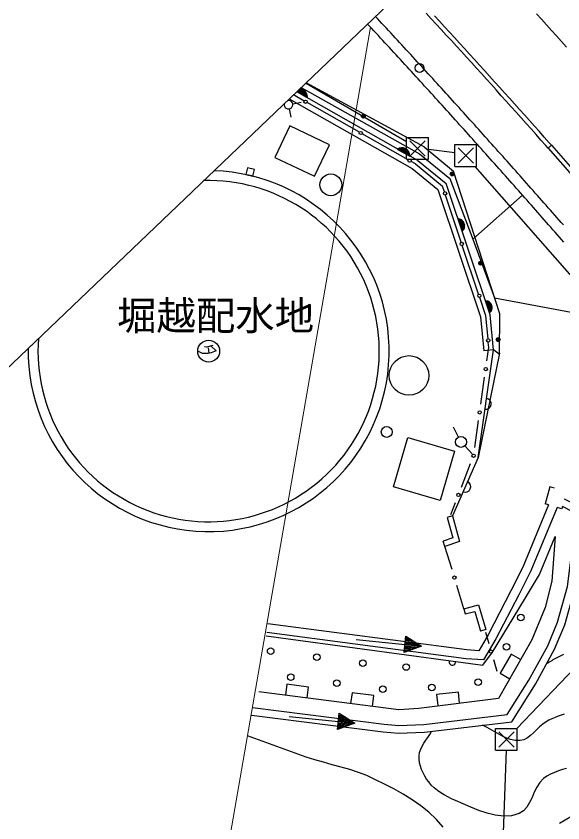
# Model space of a CAD drawing. Units: millimetres, scale not verified. Extents: x 40000 to 680000, y 20000 to 380000.
# Drawn here: x 296166 to 321126, y 301006 to 337854 of the extents above; entities that cross this region are included whole.
import ezdxf
from ezdxf.enums import TextEntityAlignment as Align

# ---------------------------------------------------------------- set-up
doc = ezdxf.new("R2010")
doc.units = ezdxf.units.MM
doc.header["$LTSCALE"] = 1000
doc.linetypes.add('CHAIN', pattern=[18.5, 12, -1.5, 3.5, -1.5])
for name, color, linetype, lineweight in [('M-BGD', 7, 'Continuous', 25), ('M-BMK', 2, 'CHAIN', 13), ('M-BMK-ROW', 30, 'Continuous', 25), ('M-STR-HTXT', 7, 'Continuous', 13)]:
    doc.layers.add(name, color=color, linetype=linetype, lineweight=lineweight)
doc.styles.add('ＭＳ ゴシック', font='')
doc.styles.get('ＭＳ ゴシック').set_extended_font_data('MS Gothic')

msp = doc.modelspace()

# ---------------------------------------------------------------- linework, layer by layer
at = {"layer": 'M-BGD'}
for p, q in [((283408, 309970), (346232, 370000)), ((314794, 331882), (309407, 334813)), ((309315, 333977), (308823, 334255)), ((314506, 331265), (308974, 334400)), ((308990, 334415), (309460, 334149)), ((309021, 334444), (309461, 334195)), ((309051, 334473), (309455, 334245)), ((309082, 334502), (309440, 334299)), ((309112, 334531), (309410, 334362)), ((309211, 334521), (309337, 334449)), ((308399, 333850), (308407, 333849)), ((308791, 333847), (309175, 333918)), ((311835, 332549), (309445, 333903)), ((308634, 333620), (308705, 333236)), ((311939, 333316), (311975, 333206)), ((311964, 333350), (312016, 333195)), ((311996, 333366), (312051, 333201)), ((312032, 333369), (312081, 333220)), ((312075, 333349), (312104, 333262)), ((308659, 332839), (307977, 331402)), ((310466, 331981), (308659, 332839)), ((314063, 331287), (311965, 332475)), ((309784, 330545), (310466, 331981)), ((313565, 331777), (314135, 331454)), ((313604, 331802), (314135, 331501)), ((313650, 331822), (314129, 331550)), ((313704, 331837), (314114, 331605)), ((313773, 331844), (314085, 331667)), ((313885, 331826), (314012, 331755)), ((314794, 331882), (316134, 330777)), ((320603, 331958), (320452, 331827)), ((320452, 331827), (324578, 327118)), ((320603, 331958), (324727, 327252)), ((307977, 331402), (309784, 330545)), ((314506, 331265), (315799, 330205)), ((306733, 330932), (306656, 330622)), ((307053, 330853), (306733, 330932)), ((314393, 331100), (314193, 331213)), ((314393, 331100), (315628, 330087)), ((306656, 330622), (306976, 330543)), ((306976, 330543), (307053, 330853)), ((315993, 330680), (316030, 330570)), ((316018, 330714), (316070, 330559)), ((316050, 330730), (316105, 330565)), ((316086, 330733), (316135, 330584)), ((316129, 330713), (316158, 330626)), ((318245, 324258), (316134, 330777)), ((317807, 324211), (315799, 330205)), ((315716, 329822), (315628, 330087)), ((316486, 327523), (315764, 329681)), ((319288, 329672), (317011, 327660)), ((316360, 328587), (316542, 328044)), ((316400, 328580), (316570, 328074)), ((316441, 328567), (316595, 328109)), ((316486, 328545), (316617, 328153)), ((316535, 328509), (316634, 328212)), ((316597, 328432), (316638, 328311)), ((317011, 327660), (318008, 324990)), ((317282, 325148), (316534, 327381)), ((317290, 326603), (317327, 326493)), ((317316, 326636), (317368, 326481)), ((317347, 326653), (317403, 326487)), ((317383, 326655), (317433, 326507)), ((317427, 326636), (317456, 326548)), ((317610, 324170), (317330, 325006)), ((317612, 324856), (317794, 324312)), ((317652, 324848), (317822, 324342)), ((317694, 324835), (317847, 324378)), ((317738, 324813), (317869, 324422)), ((317787, 324777), (317886, 324480)), ((317850, 324700), (317890, 324579)), ((318008, 324990), (321503, 324327)), ((318237, 322401), (318245, 324258)), ((317709, 323117), (317610, 324170)), ((317959, 322605), (317807, 324211)), ((318147, 323164), (318202, 322998)), ((318183, 323166), (318232, 323018)), ((305151, 322810), (304862, 322740)), ((305058, 322788), (305297, 322567)), ((317747, 322719), (317723, 322968)), ((318090, 323114), (318126, 323004)), ((318115, 323148), (318167, 322992)), ((318226, 323147), (318255, 323060)), ((304669, 322451), (304497, 322533)), ((304777, 322442), (304669, 322451)), ((304862, 322740), (304759, 322755)), ((304857, 322441), (304777, 322442)), ((304940, 322448), (304857, 322441)), ((304935, 322700), (304955, 322594)), ((305067, 322470), (304940, 322448)), ((304955, 322594), (304959, 322451)), ((305297, 322567), (305067, 322470)), ((317258, 317692), (317959, 322605)), ((317959, 322605), (317511, 322563)), ((317660, 322102), (317747, 322719)), ((318237, 322401), (317959, 322605)), ((317381, 320124), (317555, 321359)), ((317102, 318146), (317276, 319381)), ((316359, 318630), (316130, 319074)), ((316646, 318226), (316990, 317864)), ((316492, 316335), (316914, 317425)), ((320538, 316357), (320312, 315575)), ((320752, 316296), (320538, 316357)), ((316010, 315090), (316221, 315635)), ((320473, 315529), (320312, 315575)), ((321081, 315354), (320860, 315417)), ((321109, 315452), (321081, 315354)), ((316082, 315023), (315841, 314958)), ((316065, 312571), (315745, 313636)), ((316602, 310787), (316281, 311853)), ((316602, 310787), (316668, 310546)), ((313884, 308783), (313959, 309530)), ((313959, 309530), (314668, 309081)), ((317591, 309723), (317747, 309192)), ((311683, 309383), (313921, 309157)), ((314620, 309111), (313924, 309181)), ((314526, 309171), (313929, 309231)), ((314431, 309231), (313934, 309281)), ((314337, 309290), (313939, 309331)), ((314243, 309350), (313944, 309380)), ((314148, 309410), (313949, 309430)), ((314054, 309470), (313954, 309480)), ((314668, 309081), (313884, 308783)), ((313988, 308823), (313889, 308833)), ((314093, 308863), (313894, 308883)), ((314197, 308903), (313899, 308933)), ((314302, 308942), (313904, 308982)), ((314406, 308982), (313909, 309032)), ((314511, 309022), (313914, 309082)), ((314615, 309061), (313919, 309132)), ((317958, 308472), (318113, 307941)), ((318762, 308707), (318271, 307836)), ((319197, 308461), (318762, 308707)), ((318271, 307836), (318706, 307590)), ((308527, 307335), (308463, 306839)), ((309519, 307205), (308527, 307335)), ((309454, 306710), (309519, 307205)), ((311502, 306947), (311437, 306451)), ((312494, 306818), (311502, 306947)), ((316357, 306977), (315363, 306864)), ((316413, 306480), (316357, 306977)), ((312429, 306322), (312494, 306818)), ((315363, 306864), (315420, 306367)), ((308638, 305868), (310877, 305642)), ((310839, 305269), (310914, 306015)), ((311198, 305835), (310899, 305866)), ((311103, 305895), (310904, 305915)), ((311009, 305955), (310909, 305965)), ((310914, 306015), (311623, 305566)), ((311623, 305566), (310839, 305269)), ((311257, 305427), (310859, 305468)), ((311361, 305467), (310864, 305517)), ((311466, 305507), (310869, 305567)), ((311570, 305546), (310874, 305617)), ((311575, 305596), (310879, 305667)), ((311481, 305656), (310884, 305716)), ((311387, 305716), (310889, 305766)), ((311292, 305776), (310894, 305816)), ((310943, 305308), (310844, 305318)), ((311048, 305348), (310849, 305368)), ((311152, 305388), (310854, 305418))]:
    msp.add_line(p, q, dxfattribs=at)
for points in [[(320452, 331827), (320354, 331938), (320128, 332192), (319902, 332446), (319676, 332700), (319450, 332954), (319224, 333207), (318997, 333461), (318770, 333714), (318543, 333967), (318316, 334220), (318089, 334472), (317861, 334725), (317634, 334977), (317406, 335229), (317178, 335481), (316950, 335732), (316721, 335984), (316493, 336235), (316264, 336486), (316035, 336736), (315806, 336987), (315577, 337237), (315347, 337487), (315117, 337737), (314887, 337987)], [(321148, 328315), (321049, 328428), (320951, 328540), (320852, 328652), (320754, 328765), (320655, 328877), (320556, 328989), (320458, 329102), (320359, 329214), (320260, 329326), (320161, 329438), (320062, 329550), (319964, 329662), (319865, 329774), (319766, 329886), (319667, 329998), (319568, 330110), (319469, 330222), (319370, 330334), (319271, 330446), (319172, 330558), (319073, 330669), (318974, 330781), (318875, 330893), (318775, 331005), (318676, 331116), (318577, 331228), (318478, 331339), (318378, 331451), (318279, 331562), (318180, 331674), (318080, 331785), (317981, 331896), (317881, 332008), (317782, 332119), (317682, 332230), (317583, 332341), (317483, 332453), (317384, 332564), (317284, 332675), (317184, 332786), (317085, 332897), (316985, 333008), (316885, 333119), (316785, 333230), (316686, 333340), (316586, 333451), (316486, 333562), (316386, 333673), (316286, 333783), (316186, 333894), (316086, 334005), (315986, 334115), (315886, 334226), (315786, 334336), (315685, 334447), (315585, 334557), (315485, 334667), (315385, 334778), (315284, 334888), (315184, 334998), (315084, 335108), (314983, 335219), (314883, 335329), (314782, 335439), (314682, 335549), (314581, 335659), (314481, 335769), (314380, 335879), (314280, 335988), (314179, 336098), (314078, 336208), (313977, 336318), (313877, 336427), (313776, 336537), (313675, 336647), (313574, 336756), (313473, 336866), (313372, 336975), (313271, 337084), (313170, 337194), (313069, 337303), (312968, 337412), (312867, 337521), (312765, 337631), (312664, 337740), (312573, 337838)], [(320603, 331958), (320504, 332070), (320278, 332325), (320052, 332579), (319826, 332833), (319599, 333087), (319373, 333340), (319146, 333594), (318919, 333847), (318692, 334100), (318465, 334353), (318237, 334606), (318010, 334858), (317782, 335111), (317554, 335363), (317326, 335615), (317098, 335867), (316869, 336118), (316641, 336369), (316412, 336620), (316183, 336871), (315953, 337122), (315724, 337372), (315494, 337623), (315264, 337873)], [(321165, 327536), (321067, 327648), (320969, 327761), (320870, 327873), (320772, 327986), (320673, 328098), (320575, 328210), (320476, 328323), (320378, 328435), (320279, 328547), (320181, 328659), (320082, 328771), (319983, 328884), (319885, 328996), (319786, 329108), (319687, 329220), (319589, 329332), (319490, 329444), (319391, 329555), (319292, 329667), (319193, 329779), (319094, 329891), (318996, 330003), (318897, 330114), (318798, 330226), (318699, 330338), (318600, 330449), (318501, 330561), (318402, 330672), (318302, 330784), (318203, 330895), (318104, 331007), (318005, 331118), (317906, 331230), (317807, 331341), (317707, 331452), (317608, 331563), (317509, 331675), (317409, 331786), (317310, 331897), (317210, 332008), (317111, 332119), (317011, 332230), (316912, 332341), (316812, 332452), (316713, 332563), (316613, 332673), (316514, 332784), (316414, 332895), (316314, 333006), (316214, 333116), (316115, 333227), (316015, 333338), (315915, 333448), (315815, 333559), (315715, 333669), (315615, 333780), (315515, 333890), (315415, 334000), (315315, 334111), (315215, 334221), (315115, 334331), (315015, 334441), (314915, 334551), (314815, 334661), (314714, 334772), (314614, 334882), (314514, 334992), (314413, 335101), (314313, 335211), (314213, 335321), (314112, 335431), (314012, 335541), (313911, 335650), (313811, 335760), (313710, 335870), (313609, 335979), (313509, 336089), (313408, 336198), (313307, 336308), (313207, 336417), (313106, 336526), (313005, 336636), (312904, 336745), (312803, 336854), (312702, 336963), (312601, 337072), (312500, 337181), (312399, 337290), (312298, 337399), (312211, 337493)], [(309179, 334595), (314585, 331558), (315973, 330438), (317011, 327660)], [(308634, 334075), (314251, 330893), (315413, 329939), (317364, 324118), (317511, 322563)], [(318236, 322462), (317258, 317692), (316082, 315023), (316400, 313856), (315745, 313636), (315665, 313873)], [(315517, 315730), (313388, 316358), (314046, 318605)], [(314046, 318605), (316183, 317988), (315517, 315730)], [(306912, 305932), (312928, 305163), (313622, 305098), (314802, 305145), (318791, 305625), (319876, 307339), (320750, 308945), (321217, 310054), (321687, 311734), (321965, 313961), (321978, 314654), (321868, 315453), (321208, 315795)], [(306956, 306279), (312967, 305511), (313632, 305448), (314774, 305494), (318584, 305953), (319574, 307517), (320434, 309097), (320886, 310170), (321343, 311804), (321616, 313986), (321628, 314633), (321546, 315226), (321109, 315452)], [(320860, 315417), (319658, 312513), (319109, 311416), (318069, 309406), (317505, 308447), (316704, 308505), (307605, 309695)], [(320473, 315529), (319294, 312679), (318753, 311597), (317718, 309599), (317286, 308864), (316744, 308903), (307657, 310091)], [(315841, 314958), (316097, 314018), (315665, 313873)], [(320778, 314085), (320617, 312038), (320318, 310847), (319709, 309368), (318194, 306683), (314554, 306237), (313639, 306164), (307252, 306997)], [(317908, 308808), (319379, 311206), (320054, 312343), (320778, 314085)], [(316602, 310787), (317273, 310971), (317603, 309838), (317363, 309768)], [(316668, 310546), (317101, 310665), (317363, 309768)], [(307586, 309550), (317467, 308216), (317908, 308808)], [(321159, 308693), (321096, 308665), (321035, 308636), (320974, 308604), (320913, 308573), (320852, 308542), (320792, 308511), (320733, 308478), (320674, 308445), (320616, 308410), (320558, 308375), (320500, 308340), (320442, 308306), (320383, 308271)], [(321193, 305976), (321050, 305926), (320908, 305873), (320768, 305817), (320629, 305757), (320493, 305692), (320359, 305622), (320206, 305519), (320063, 305396), (319925, 305261), (319789, 305125), (319651, 304997), (319505, 304888), (319348, 304806), (319176, 304762), (318950, 304761), (318730, 304808), (318515, 304890), (318303, 304998), (318093, 305120), (317884, 305246), (317674, 305365), (317461, 305465)], [(321299, 303494), (321110, 303439), (320923, 303379), (320740, 303312), (320564, 303233), (320396, 303141), (320239, 303030), (320070, 302855), (319936, 302643), (319823, 302409), (319719, 302168), (319610, 301934), (319484, 301723), (319328, 301550), (319127, 301428), (318776, 301333), (318413, 301313), (318043, 301356), (317670, 301447), (317297, 301574), (316929, 301722), (316568, 301880), (316220, 302033), (316049, 302109), (315880, 302191), (315714, 302281), (315553, 302379), (315400, 302487), (315255, 302604), (315121, 302733), (315001, 302873), (314906, 303004), (314819, 303142), (314741, 303288), (314675, 303439), (314622, 303594), (314584, 303752), (314564, 303912), (314563, 304071), (314587, 304223), (314636, 304368), (314703, 304508), (314785, 304644), (314873, 304778), (314964, 304912), (315051, 305047), (315129, 305184)], [(315665, 300802), (315357, 301164), (315014, 301492), (314641, 301791), (314245, 302064), (313831, 302317), (313407, 302554), (312977, 302777), (312548, 302993), (312174, 303163), (311789, 303310), (311397, 303438), (311000, 303553), (310601, 303663), (310201, 303772), (309803, 303887), (309410, 304014), (309074, 304131), (308739, 304251), (308404, 304372), (308070, 304495), (307737, 304618), (307403, 304742), (307069, 304866), (306735, 304988)], [(321787, 301411), (321490, 301287), (320975, 300974)]]:
    msp.add_lwpolyline(points, dxfattribs=at)
for centre, radius in [((314581, 335485), 200), ((309382, 333944), 75), ((312019, 333282), 87.5), ((311902, 332515), 75), ((314130, 331253), 75), ((310531, 330149), 500), ((316073, 330646), 87.5), ((315749, 329755), 75), ((316513, 327453), 75), ((317371, 326568), 87.5), ((317312, 325079), 75), ((318170, 323080), 87.5), ((304954, 322551), 500), ((317718, 323042), 75), ((314101, 321445), 902), ((317607, 321730), 75), ((317328, 319752), 75), ((313084, 318862), 250), ((316474, 318407), 250), ((317049, 317775), 75), ((316356, 315985), 75), ((316173, 312212), 75), ((319211, 310386), 150), ((318553, 309046), 150), ((307786, 308852), 150), ((317852, 308832), 75), ((309890, 308578), 150), ((311993, 308304), 150), ((313973, 308123), 150), ((308701, 307664), 150), ((310804, 307389), 150), ((315147, 307190), 150), ((317255, 307430), 150), ((312908, 307115), 150)]:
    msp.add_circle(centre, radius, dxfattribs=at)
for centre, radius, start, end in [((309099, 334176), 362, 355.644, 86.8815), ((308599, 333812), 195, 165.7164, 101.6781), ((313774, 331482), 362, 355.644, 125.2879), ((304954, 322551), 8241, 179.0726, 88.3219), ((304954, 322551), 7791, 175.7058, 91.6887), ((316323, 328273), 317, 313.6969, 83.3408), ((317576, 324541), 317, 313.6969, 83.3408), ((317608, 320149), 250, 261.8801, 81.8801), ((316670, 316358), 250, 246.2334, 66.2334), ((316081, 308364), 150, 157.1537, 7.464)]:
    msp.add_arc(centre, radius, start, end, dxfattribs=at)
at = {"layer": 'M-BMK'}
msp.add_lwpolyline([(321296, 336438), (321067, 336693), (320838, 336948), (320609, 337203), (320379, 337457), (320150, 337711), (319920, 337965)], dxfattribs=at)
at = {"layer": 'M-BMK-ROW'}
for p, q in [((313995, 332108), (309381, 334788)), ((313995, 332314), (314995, 332314)), ((313995, 331314), (313995, 332314)), ((314145, 332164), (314845, 331464)), ((314145, 331464), (314845, 332164)), ((314995, 331314), (314995, 332314)), ((316189, 331613), (314995, 331758)), ((316189, 331984), (317189, 331984)), ((316189, 330984), (316189, 331984)), ((316339, 331834), (317039, 331134)), ((316339, 331134), (317039, 331834)), ((317189, 330984), (317189, 331984)), ((313995, 331314), (314995, 331314)), ((316189, 330984), (317189, 330984)), ((323243, 324010), (317122, 330984)), ((319027, 305320), (325938, 312560)), ((318046, 305320), (319046, 305320)), ((318046, 304320), (318046, 305320)), ((318196, 305170), (318896, 304470)), ((318196, 304470), (318896, 305170)), ((319046, 304320), (319046, 305320)), ((318535, 304320), (317970, 288804)), ((318046, 304320), (319046, 304320))]:
    msp.add_line(p, q, dxfattribs=at)
at = {"layer": 'M-STR-HTXT'}
msp.add_line((312349, 337345), (290420, 211222), dxfattribs=at)

# ---------------------------------------------------------------- texts
at = {"layer": 'M-BGD', "style": 'ＭＳ ゴシック'}
msp.add_text('堀越配水地', height=1320, dxfattribs=at).set_placement((300770, 324170), align=Align.MIDDLE_LEFT)

doc.saveas('drawing.dxf')
